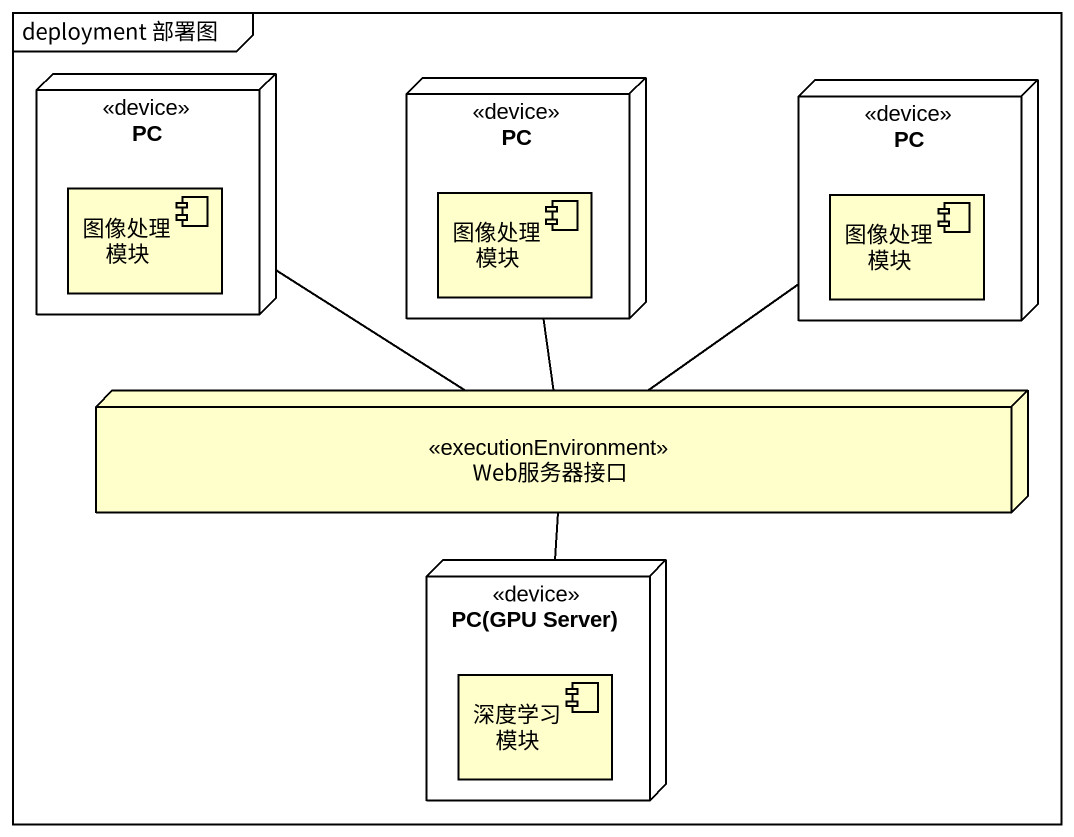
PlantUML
@startuml
mainframe deployment 部署图
node PC <<device>> {
  component 图像处理模块
}
node "PC" as PC_2 <<device>> {
  component "图像处理模块" as 图像处理模块_2
}
node "PC" as PC_3 <<device>> {
  component "图像处理模块" as 图像处理模块_3
}
node Web服务器接口 <<executionEnvironment>>
node "PC(GPU Server)" as PC_GPU_Server <<device>> {
  component 深度学习模块
}
PC -- Web服务器接口
PC_2 -- Web服务器接口
PC_3 -- Web服务器接口
Web服务器接口 -- PC_GPU_Server
@enduml
